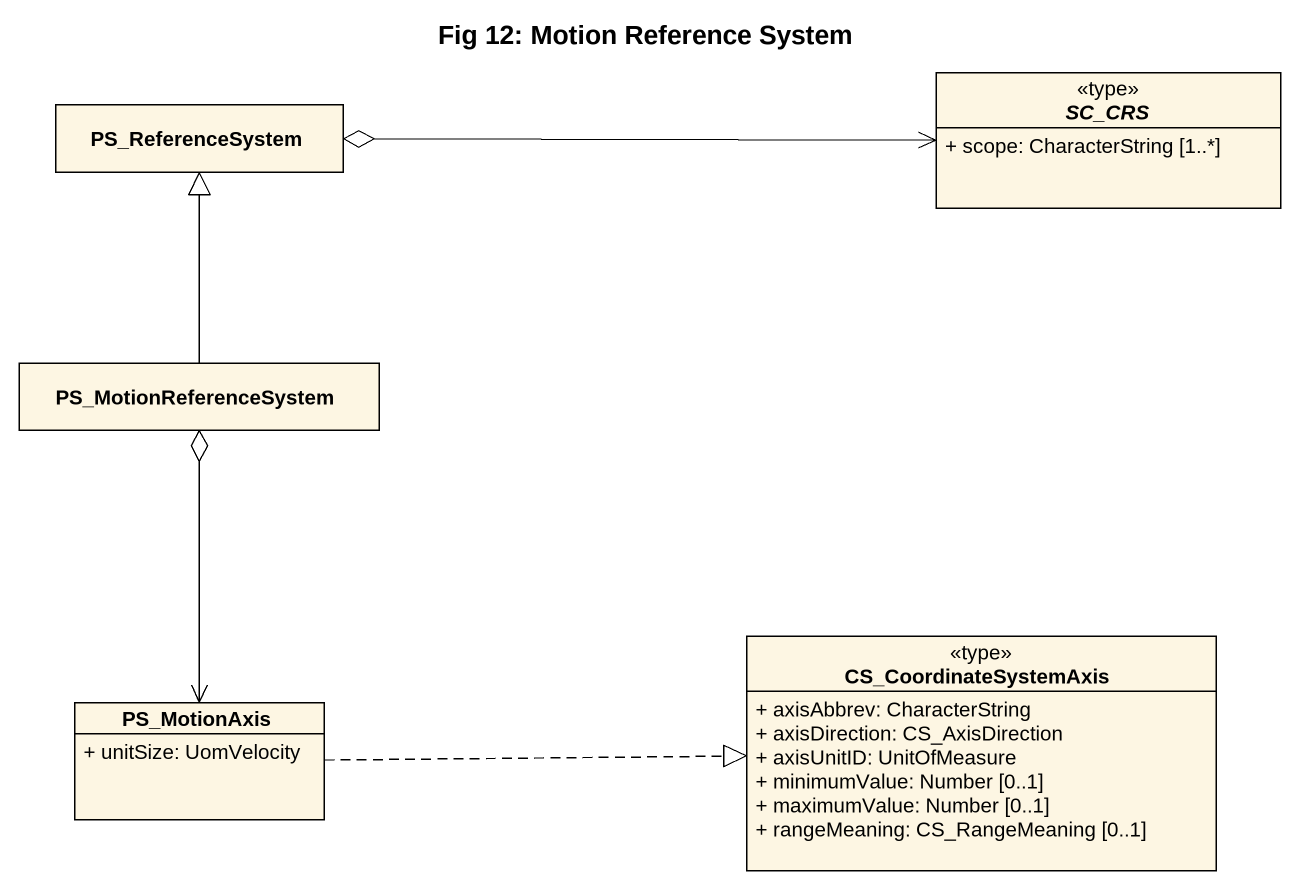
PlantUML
@startuml
title Fig 12: Motion Reference System
hide circle
hide empty members
skinparam classAttributeIconSize 0
class PS_ReferenceSystem
abstract class SC_CRS <<type>> {
  + scope: CharacterString [1..*]
}
class PS_MotionReferenceSystem
class CS_CoordinateSystemAxis <<type>> {
  + axisAbbrev: CharacterString
  + axisDirection: CS_AxisDirection
  + axisUnitID: UnitOfMeasure
  + minimumValue: Number [0..1]
  + maximumValue: Number [0..1]
  + rangeMeaning: CS_RangeMeaning [0..1]
}
class PS_MotionAxis {
  + unitSize: UomVelocity
}
PS_ReferenceSystem o-right-> SC_CRS
PS_MotionReferenceSystem -up-|> PS_ReferenceSystem
PS_MotionAxis <-up-o PS_MotionReferenceSystem
PS_MotionAxis .right.|> CS_CoordinateSystemAxis
@enduml
